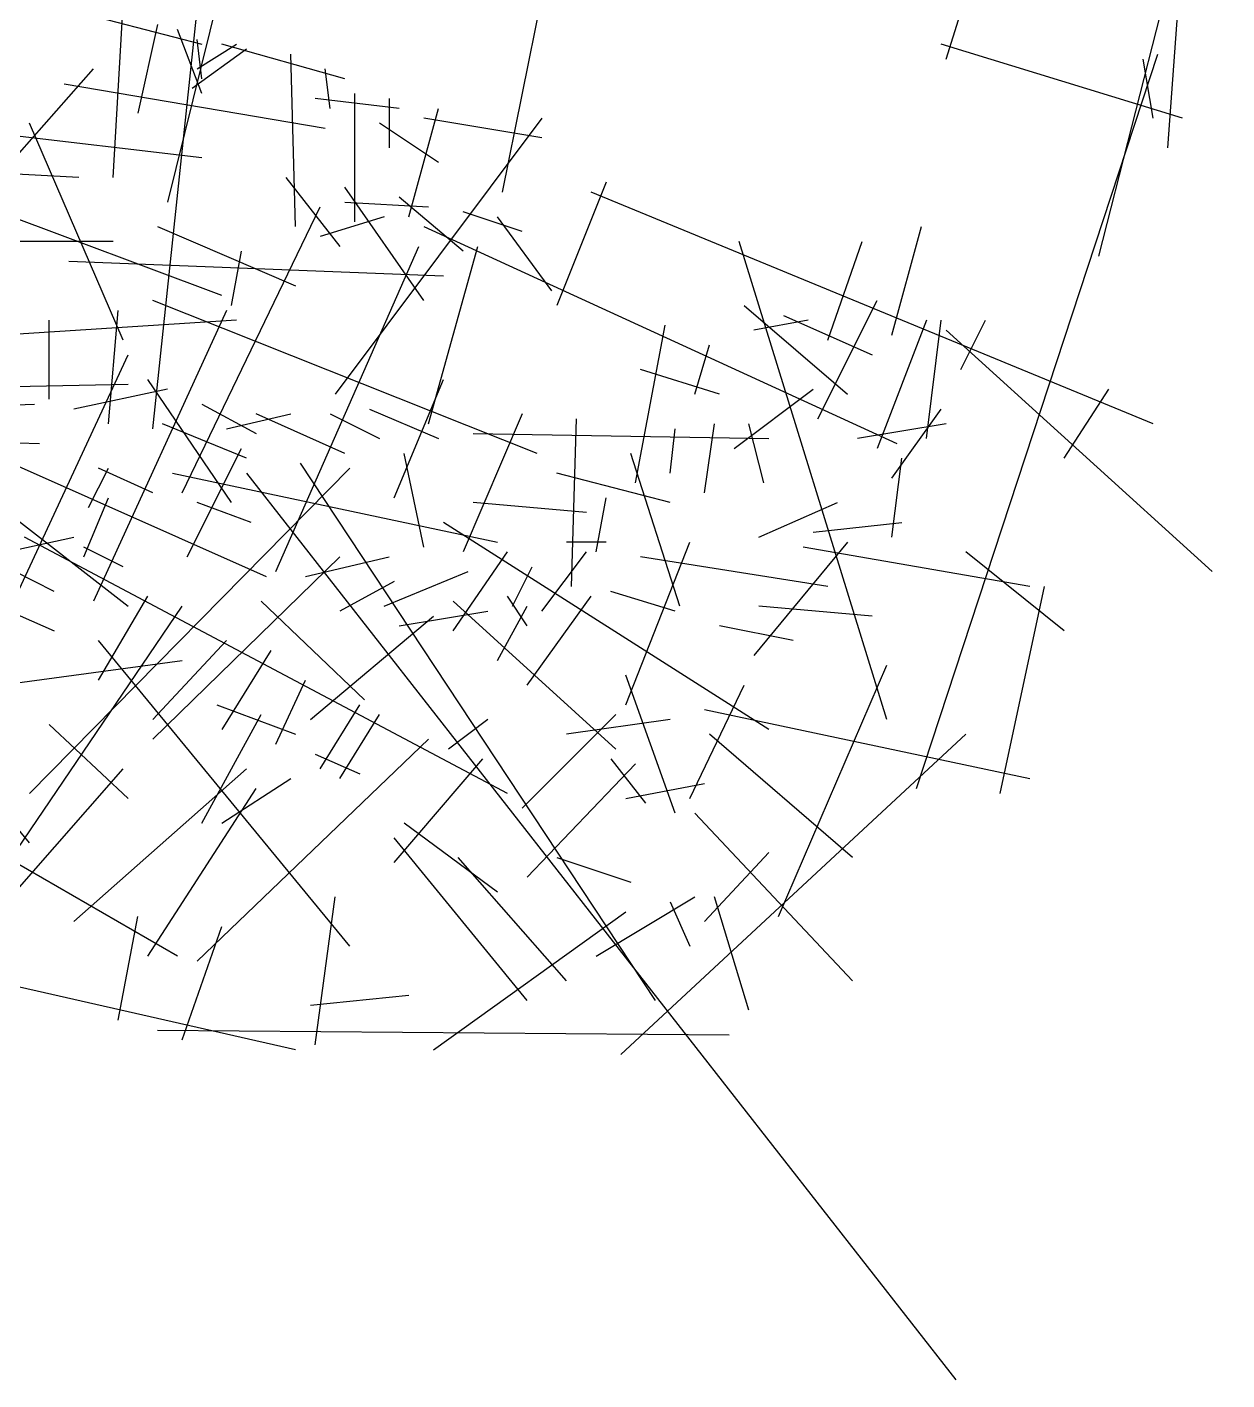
# Model space of a CAD drawing. Extents: x -1517 to 3319, y -4426 to -707.
# Drawn here: x 1706 to 2530, y -4399 to -3470 of the extents above; entities that cross this region are included whole.
import ezdxf

# ---------------------------------------------------------------- set-up
doc = ezdxf.new("R2010")
doc.units = 0

msp = doc.modelspace()

# ---------------------------------------------------------------- linework, layer by layer
at = {"color": 7, "linetype": 'CONTINUOUS'}
for p, q in [((1883.70592, -3261.622004), (1802.489895, -3589.880028)), ((2442.065895, -3627.105164), (2530.049914, -3281.926624)), ((2032.601878, -3583.111821), (2090.129927, -3298.847226)), ((2489.441954, -3552.654891), (2502.977941, -3369.913311)), ((2337.161893, -3491.741031), (2374.385856, -3373.297414)), ((1765.265932, -3572.959511), (1772.033925, -3454.515894)), ((1748.345949, -3461.284101), (1826.177871, -3481.588721)), ((1792.337905, -3745.548781), (1822.793875, -3457.899997)), ((1795.721902, -3468.052307), (1782.185915, -3528.966168)), ((1826.177871, -3515.429754), (1809.257888, -3471.436411)), ((1826.177871, -3505.277444), (1822.793875, -3478.204617)), ((1822.793875, -3498.509238), (1849.865954, -3481.588721)), ((1924.31388, -3505.277444), (1839.713964, -3481.588721)), ((2499.593944, -3532.350271), (2333.777897, -3481.588721)), ((1856.633947, -3484.972824), (1819.409878, -3512.045651)), ((1890.473914, -3606.800544), (1887.089917, -3488.356928)), ((2316.857914, -3992.588325), (2482.673961, -3488.356928)), ((2479.289964, -3532.350271), (2472.521865, -3491.741031)), ((1700.96989, -3556.038994), (1751.729946, -3498.509238)), ((1914.16189, -3525.582064), (1910.777893, -3498.509238)), ((1731.425859, -3508.661548), (1910.777893, -3539.118478)), ((1961.537949, -3525.582064), (1904.0099, -3518.813858)), ((1931.081873, -3603.416441), (1931.081873, -3515.429754)), ((1954.769956, -3518.813858), (1954.769956, -3552.654891)), ((1839.713964, -3654.177991), (1487.77789, -3522.197961)), ((1968.305942, -3600.032338), (1988.609922, -3525.582064)), ((1626.521964, -3535.734374), (1826.177871, -3559.423098)), ((1772.033925, -3684.634921), (1707.737883, -3535.734374)), ((2059.673958, -3532.350271), (1917.545887, -3721.860058)), ((1988.609922, -3562.807201), (1948.001856, -3535.734374)), ((2059.673958, -3545.886684), (1978.457932, -3532.350271)), ((1741.577956, -3572.959511), (1673.897917, -3569.575408)), ((1883.70592, -3572.959511), (1920.929883, -3620.336958)), ((2103.665914, -3576.343614), (2069.825947, -3660.946198)), ((1978.457932, -3657.562094), (1924.31388, -3579.727718)), ((2479.289964, -3742.164678), (2093.513924, -3583.111821)), ((1812.641885, -3789.542125), (1907.393897, -3593.264131)), ((1924.31388, -3589.880028), (1981.841929, -3593.264131)), ((2005.529905, -3623.721061), (1961.537949, -3586.495924)), ((1951.385959, -3600.032338), (1907.393897, -3613.568751)), ((2046.137865, -3610.184648), (2005.529905, -3596.648234)), ((2066.441951, -3650.793888), (2029.217881, -3600.032338)), ((1795.721902, -3606.800544), (1890.473914, -3647.409784)), ((1978.457932, -3606.800544), (2303.321927, -3755.701091)), ((2299.937931, -3681.250818), (2320.24191, -3606.800544)), ((1765.265932, -3616.952854), (1616.369868, -3616.952854)), ((1876.937927, -3843.687778), (1975.073936, -3620.336958)), ((1981.841929, -3742.164678), (2015.681895, -3620.336958)), ((2296.553934, -3945.210878), (2195.033929, -3616.952854)), ((2255.945868, -3684.634921), (2279.633951, -3616.952854)), ((1734.809856, -3630.489268), (1991.993919, -3640.641578)), ((1846.481958, -3660.946198), (1853.249951, -3623.721061)), ((2056.289961, -3762.469298), (1792.337905, -3657.562094)), ((2249.177875, -3738.780575), (2289.785941, -3657.562094)), ((1843.097961, -3664.330301), (1751.729946, -3863.992398)), ((1761.881936, -3742.164678), (1768.649929, -3664.330301)), ((2198.417925, -3660.946198), (2269.481961, -3721.860058)), ((2225.489898, -3667.714404), (2286.401944, -3694.787231)), ((1849.865954, -3671.098508), (1481.009897, -3694.787231)), ((1721.27387, -3725.244161), (1721.27387, -3671.098508)), ((2123.969893, -3782.773918), (2144.273873, -3674.482611)), ((2242.409881, -3671.098508), (2205.185919, -3677.866714)), ((2323.625907, -3671.098508), (2289.785941, -3759.085195)), ((2323.625907, -3752.316988), (2333.777897, -3671.098508)), ((2519.897924, -3843.687778), (2337.161893, -3677.866714)), ((2347.313883, -3704.939541), (2364.233866, -3671.098508)), ((1663.745927, -3935.058568), (1775.417922, -3694.787231)), ((2164.577959, -3721.860058), (2174.729949, -3688.019024)), ((2181.497942, -3721.860058), (2127.35389, -3704.939541)), ((1775.417922, -3715.091851), (1619.753865, -3718.475954)), ((1846.481958, -3796.310331), (1788.953909, -3711.707748)), ((1958.153953, -3792.926228), (1991.993919, -3711.707748)), ((1802.489895, -3718.475954), (1738.193959, -3732.012368)), ((2191.649932, -3759.085195), (2245.793878, -3718.475954)), ((2418.377919, -3765.853401), (2448.833888, -3718.475954)), ((1616.369868, -3732.012368), (1711.12188, -3728.628265)), ((1826.177871, -3728.628265), (1863.401941, -3748.932885)), ((1941.233863, -3732.012368), (1988.609922, -3752.316988)), ((2299.937931, -3779.389815), (2333.777897, -3732.012368)), ((1856.633947, -3765.853401), (1799.105898, -3742.164678)), ((1843.097961, -3745.548781), (1887.089917, -3735.396471)), ((1924.31388, -3762.469298), (1863.401941, -3735.396471)), ((1914.16189, -3735.396471), (1948.001856, -3752.316988)), ((2046.137865, -3735.396471), (2005.529905, -3830.151365)), ((2079.977937, -3853.840088), (2083.361934, -3738.780575)), ((2171.345953, -3789.542125), (2178.113946, -3742.164678)), ((2211.953912, -3782.773918), (2201.801922, -3742.164678)), ((2337.161893, -3742.164678), (2276.249954, -3752.316988)), ((1616.369868, -3752.316988), (1714.505876, -3755.701091)), ((1623.137861, -3748.932885), (1775.417922, -3867.376501)), ((2012.297898, -3748.932885), (2215.337909, -3752.316988)), ((2147.65787, -3776.005711), (2151.041866, -3745.548781)), ((1816.025881, -3833.535468), (1853.249951, -3759.085195)), ((1687.433903, -3765.853401), (1870.169934, -3847.071881)), ((2137.50588, -4138.104768), (1893.85791, -3769.237505)), ((1978.457932, -3826.767261), (1964.921946, -3762.469298)), ((2154.425863, -3867.376501), (2120.585897, -3762.469298)), ((2299.937931, -3819.999055), (2306.705924, -3765.853401)), ((1927.697876, -3772.621608), (1707.737883, -3995.972428)), ((1748.345949, -3799.694435), (1761.881936, -3772.621608)), ((1792.337905, -3789.542125), (1755.113942, -3772.621608)), ((1805.873892, -3776.005711), (2029.217881, -3823.383158)), ((1856.633947, -3776.005711), (2343.929887, -4398.680725)), ((2147.65787, -3796.310331), (2069.825947, -3776.005711)), ((1744.961953, -3833.535468), (1761.881936, -3792.926228)), ((1860.017944, -3809.846745), (1822.793875, -3796.310331)), ((2090.129927, -3803.078538), (2012.297898, -3796.310331)), ((2096.89792, -3830.151365), (2103.665914, -3792.926228)), ((2208.569915, -3819.999055), (2262.713861, -3796.310331)), ((2215.337909, -3951.979085), (1991.993919, -3809.846745)), ((2245.793878, -3816.614951), (2306.705924, -3809.846745)), ((1612.985871, -3847.071881), (1738.193959, -3819.999055)), ((2035.985875, -3995.972428), (1704.353887, -3819.999055)), ((1772.033925, -3840.303675), (1744.961953, -3826.767261)), ((2103.665914, -3823.383158), (2076.593941, -3823.383158)), ((2117.2019, -3935.058568), (2161.193856, -3823.383158)), ((2269.481961, -3823.383158), (2205.185919, -3901.217535)), ((2394.689942, -3853.840088), (2239.025885, -3826.767261)), ((1792.337905, -3958.747291), (1920.929883, -3833.535468)), ((1897.241907, -3847.071881), (1954.769956, -3833.535468)), ((1998.761912, -3884.297018), (2035.985875, -3830.151365)), ((2059.673958, -3870.760605), (2090.129927, -3830.151365)), ((2255.945868, -3853.840088), (2127.35389, -3833.535468)), ((2418.377919, -3884.297018), (2350.69788, -3830.151365)), ((1724.657866, -3857.224191), (1697.585893, -3843.687778)), ((1951.385959, -3867.376501), (2008.913902, -3843.687778)), ((2039.369871, -3867.376501), (2052.905964, -3840.303675)), ((1958.153953, -3850.455985), (1920.929883, -3870.760605)), ((2374.385856, -3995.972428), (2404.841932, -3853.840088)), ((1670.51392, -3860.608295), (1724.657866, -3884.297018)), ((1755.113942, -3918.138051), (1788.953909, -3860.608295)), ((1937.849866, -3931.674465), (1866.785937, -3863.992398)), ((1998.761912, -3863.992398), (2110.433907, -3965.515498)), ((2049.521861, -3880.912915), (2035.985875, -3860.608295)), ((2049.521861, -3921.522155), (2093.513924, -3860.608295)), ((2151.041866, -3870.760605), (2107.04991, -3857.224191)), ((1626.521964, -4141.488872), (1812.641885, -3867.376501)), ((1961.537949, -3880.912915), (2022.449888, -3870.760605)), ((2029.217881, -3904.601638), (2049.521861, -3867.376501)), ((2286.401944, -3874.144708), (2208.569915, -3867.376501)), ((1900.625903, -3945.210878), (1985.225925, -3874.144708)), ((2232.257892, -3891.065225), (2181.497942, -3880.912915)), ((1927.697876, -4100.879632), (1755.113942, -3891.065225)), ((1792.337905, -3945.210878), (1843.097961, -3891.065225)), ((1873.553931, -3897.833431), (1839.713964, -3951.979085)), ((1311.809959, -3972.283705), (1812.641885, -3904.601638)), ((2222.105902, -4080.575012), (2296.553934, -3907.985741)), ((1876.937927, -3962.131395), (1897.241907, -3918.138051)), ((2151.041866, -4009.508842), (2117.2019, -3914.753948)), ((2161.193856, -3999.356532), (2198.417925, -3921.522155)), ((1836.329861, -3935.058568), (1890.473914, -3955.363188)), ((1907.393897, -3979.051912), (1934.46587, -3935.058568)), ((2171.345953, -3938.442671), (2394.689942, -3985.820118)), ((1826.177871, -4016.277048), (1866.785937, -3941.826775)), ((1920.929883, -3985.820118), (1948.001856, -3941.826775)), ((2022.449888, -3945.210878), (1995.377915, -3965.515498)), ((2046.137865, -4006.124738), (2110.433907, -3941.826775)), ((2147.65787, -3945.210878), (2076.593941, -3955.363188)), ((1775.417922, -3999.356532), (1721.27387, -3948.594981)), ((2113.817903, -4175.329905), (2350.69788, -3955.363188)), ((2272.865958, -4039.965772), (2174.729949, -3955.363188)), ((1822.793875, -4111.031942), (1981.841929, -3958.747291)), ((1707.737883, -4029.813462), (1656.977934, -3968.899602)), ((1904.0099, -3968.899602), (1934.46587, -3982.436015)), ((1958.153953, -4043.349875), (2019.065892, -3972.283705)), ((2049.521861, -4053.502185), (2123.969893, -3975.667808)), ((2107.04991, -3972.283705), (2130.737887, -4002.740635)), ((1700.96989, -4060.270392), (1772.033925, -3979.051912)), ((1738.193959, -4083.959115), (1856.633947, -3979.051912)), ((1809.257888, -4107.647838), (1609.601875, -3992.588325)), ((1788.953909, -4107.647838), (1863.401941, -3992.588325)), ((1839.713964, -4016.277048), (1887.089917, -3985.820118)), ((2117.2019, -3999.356532), (2171.345953, -3989.204222)), ((2272.865958, -4124.568355), (2164.577959, -4009.508842)), ((2029.217881, -4063.654495), (1964.921946, -4016.277048)), ((2049.521861, -4138.104768), (1958.153953, -4026.429358)), ((2076.593941, -4124.568355), (2002.145909, -4039.965772)), ((2069.825947, -4039.965772), (2120.585897, -4056.886288)), ((2171.345953, -4083.959115), (2215.337909, -4036.581668)), ((1904.0099, -4168.561698), (1917.545887, -4067.038598)), ((2096.89792, -4107.647838), (2164.577959, -4067.038598)), ((2201.801922, -4144.872975), (2178.113946, -4067.038598)), ((1985.225925, -4171.945802), (2117.2019, -4077.190908)), ((2147.65787, -4070.422702), (2161.193856, -4100.879632)), ((1768.649929, -4151.641182), (1782.185915, -4080.575012)), ((1812.641885, -4165.177595), (1839.713964, -4087.343218)), ((1890.473914, -4171.945802), (1562.225922, -4097.495528)), ((1968.305942, -4134.720665), (1900.625903, -4141.488872)), ((1795.721902, -4158.409388), (2188.265936, -4161.793492))]:
    msp.add_line(p, q, dxfattribs=at)

doc.saveas('drawing.dxf')
